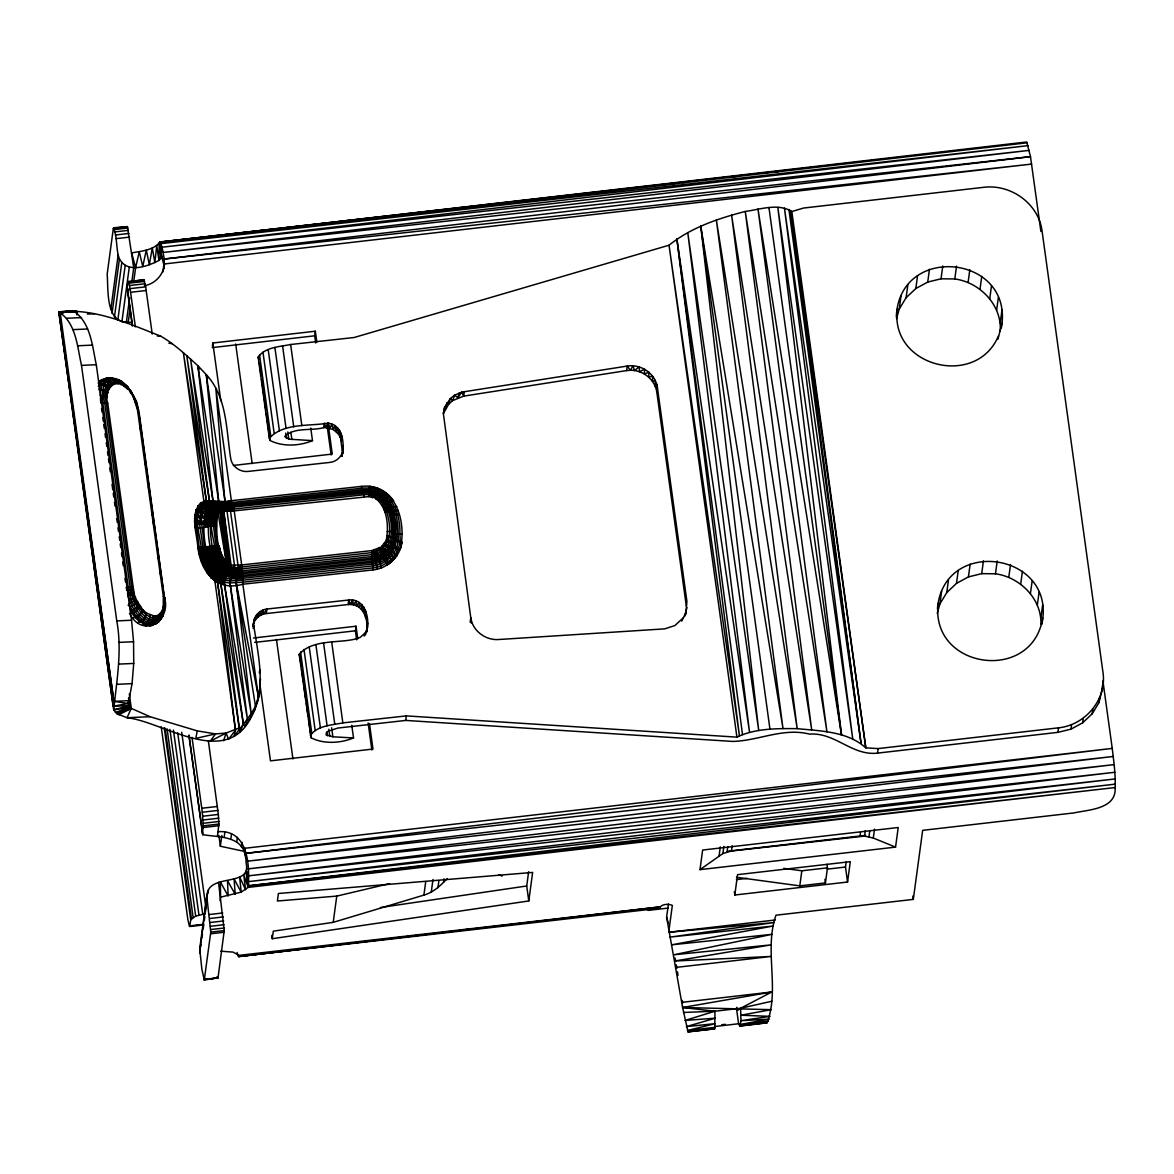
<?xml version="1.0" encoding="UTF-8"?>
<svg xmlns="http://www.w3.org/2000/svg" width="1174" height="1174" viewBox="0 0 1174 1174"><rect width="100%" height="100%" fill="white"/><g stroke="black" fill="none" stroke-linecap="round" stroke-linejoin="round"><path stroke-width="1.5" d="M226.743 509.795C223.735 499.141 206.58 513.566 203.865 501.21L183.379 352.714L206.375 501.004L208.723 504.981L209.955 505.847L231.909 504.072L361.974 489.763C387.816 487.019 399.189 511.952 398.03 534.419C400.466 549.828 387.787 564.709 372.481 565.927L242.416 580.25L230.148 580.925L218.555 579.457L208.869 566.132L204.012 553.908L199.697 524.675L200.167 515.885L202.544 509.619L207.358 505.847L232.936 505.451L233.978 509.061C220.785 507.506 212.494 511.277 215.165 525.923C216.808 540.201 218.496 573.528 241.961 566.925L372.026 552.602C392.659 550.342 391.544 526.73 386.584 511.644C385.263 501.078 374.462 493.403 364.043 494.738L233.978 509.061C219.465 504.365 211.291 510.925 213.477 525.82C215.752 541.61 216.75 577.212 242.299 570.813L372.363 556.491C395.051 553.82 395.741 529.445 389.915 511.864C388.359 499.464 375.695 490.468 363.47 492.023L219.964 507.344L213.595 510.558C207.901 523.472 213.829 538.147 215.502 551.369C219.083 560.145 221.989 572.765 233.787 572.941L234.492 565.34L227.037 511.292C226.186 501.269 211.188 505.803 206.331 510.338C199.345 532.82 206.36 586.78 242.211 575.421L372.275 561.113C396.357 558.31 398.426 532.805 391.999 513.786C390.575 499.728 376.722 489.573 363.015 491.128L220.595 506.17L218.834 502.311L197.878 365.73C186.108 355.091 174.486 344.055 160.633 336.116C128.392 323.525 94.243 307.896 58.803 311.888L113.717 709.874L116.93 713.733L127.027 717.725C162.716 721.555 223.662 767.224 249.857 719.647C267.261 691.002 258.339 656.178 253.745 625.434C252.586 617.392 259.102 609.761 267.07 609.013L348.751 600.017C364.454 598.241 369.722 616.908 367.168 629.205M366.083 491.334C371.101 490.38 377.69 497.512 378.63 488.824L370.162 486.52L369.282 494.812C386.76 501.782 389.21 523.266 386.378 539.673L392.087 544.002L394.611 548.009L397.707 549.931L400.129 549.344C407.026 522.415 395.814 482.499 361.401 486.374L231.337 500.696C221.314 503.235 210.219 498.51 200.783 502.766C189.454 514.755 197.027 533.231 197.834 547.363C200.857 571.635 216.324 592.004 242.857 584.226L372.936 569.918C387.552 568.539 400.437 556.608 401.919 541.816L394.802 539.262L394.567 532.879L393.407 545.118L383.34 557.298L378.864 558.707L242.372 573.748C225.217 580.132 212.993 564.386 210.865 549.241L208.517 546.614C209.427 564.401 223.544 580.22 242.284 574.585L225.54 574.702L222.062 578.474L220.917 584.197L243.4 724.343L245.161 726.354L247.509 719.721L249.857 719.647L251.251 714.188L254.318 710.842L258.383 696.696L242.857 584.226L241.961 566.925L233.978 509.061L223.471 509.677L217.865 511.776L216.265 514.021L217.351 515.768C216.045 531.851 215.957 553.629 229.047 565.413C229.341 574.145 217.278 574.35 217.718 583.155L235.46 730.14L234.169 736.362C244.544 721.379 259.806 707.849 260.026 687.788L257.502 701.245M736.436 1008.07L738.607 1023.757L739.869 1026.105L767.106 1022.759C779.932 988.992 763.892 949.781 775.97 915.206L913.313 899.387L922.661 830.341L1073.843 812.936C1088.826 809.649 1116.621 809.106 1115.124 787.549C1115.682 774.444 1113.759 761.368 1112.233 748.396L1102.914 680.861M225.305 573.132L242.372 573.748C210.674 580.587 209.588 535.08 210.586 515.489C211.041 508.151 218.129 505.319 224.572 506.126C220.14 506.038 213.154 508.034 213.008 501.195L197.878 365.73L206.286 374.653L225.496 504.189L227.228 506.581L232.936 505.451C217.41 505.143 200.739 504.937 205.802 526.95L206.507 516.149L209.192 508.636L211.599 506.919L216.574 505.803L233.406 506.346C217.102 505.642 210.528 508.225 211.584 525.879L202.045 527.801L195.119 527.713C196.087 517.47 196.293 502.986 209.427 501.004L213.169 502.09L231.616 502.531L361.68 488.208C388.477 485.332 401.097 510.866 399.835 534.449C402.418 550.826 388.946 566.631 372.686 567.923L242.622 582.245L230.075 582.95L217.938 581.614L211.599 576.698L205.89 568.524L197.834 547.363L219.2 545.851L220.976 554.157L226.597 562.772L229.488 564.841L223.779 511.174C221.578 498.011 204.76 515.166 200.783 502.766L207.783 507.08L223.706 505.965L222.135 506.698L222.855 506.346C209.324 503.059 199.242 510.191 201.723 524.602C204.496 541.361 203.586 566.059 221.005 575.73L225.54 574.702L217.469 568.627C213.991 570.094 207.827 573.572 211.159 578.019L213.433 578.591L214.974 581.644L235.46 730.14L228.607 739.282L226.083 733.06L215.532 733.911L195.809 738.387L197.261 730.888L150.037 716.712L131.312 708.392L128.832 705.721L128.318 703.505L132.06 683.635L133.733 663.442L133.557 641.738L131.561 620.239L96.297 364.718C92.247 346.359 90.912 323.232 74.255 311.448L58.7 311.888C76.251 322.835 77.279 347.064 81.505 365.363L116.769 620.899C122.316 650.601 116.666 680.656 113.717 709.874L129.815 707.203L128.582 698.104L129.815 707.203L115.375 712.471L131.312 708.392L129.316 693.878M220.081 900.678L220.565 897.156L241.184 892.123L248.14 887.383C249.915 865.678 248.389 829.387 218.026 831.706M220.14 550.327L219.582 548.053L214.182 548.507L210.865 549.241L209.676 552.338C210.762 562.082 216.764 573.059 226.787 575.847L230.295 572.09L231.351 567.101L223.779 511.174C220.36 510.602 214.24 516.663 216.5 518.761L214.945 521.212L209.192 520.229L201.635 521.447L195.985 520.508L194.62 521.417L196.073 524.206L200.138 553.79L220.14 550.327L222.84 558.12L205.89 568.524L207.416 573.147L217.718 583.155L239.804 732.004L243.4 724.343L224.542 584.74L224.616 580.734L226.787 575.847L223.412 576.463L215.517 574.996C211.804 584.946 204.379 563.373 202.31 560.13L210.263 557.107L213.507 558.222L221.534 554.377M163.259 606.958L164.976 604.815L164.639 597.405L163.333 596.48L137.49 409.77L131.943 392.615L125.515 385.248L128.069 387.347L135.083 399.38L137.886 407.627L137.211 408.009L136.8 406.483C139.589 405.235 132.779 394.772 133.777 396.607L133.249 397.399M129.463 613.342C142.861 639.507 172.299 620.283 164.228 596.876L138.796 412.602L137.49 409.77M218.511 882.276L224.249 930.571L218.012 977.781L204.276 980.011L201.855 969.122L199.712 948.783L207.094 894.177C209.911 872.986 251.896 887.471 246.1 862.919C246.173 835.462 221.769 837.678 202.764 834.699L188.897 735.702M199.639 953.068L207.094 894.177M128.069 387.347C108.962 372.173 127.32 384.412 130.652 392.982L132.016 393.451C122.595 373.992 100.245 381.462 106.379 402.858L131.811 587.147C130.519 601.543 156.039 634.65 164.155 608.117L163.259 606.87L163.333 596.48M163.171 271.766L164.257 259.028L162.115 247.2L159.796 242.167C153.354 250.444 141.247 251.031 131.664 252.938L135.612 267.687L133.704 281.789M162.482 613.767L163.788 611.859L164.639 602.908L163.7 602.042L165.064 604.228M164.345 606.136L164.976 604.815M135.612 267.687L139.251 251.764L142.758 266.439L146.31 250.033L149.333 264.722L152.297 247.919L154.865 262.668L156.729 245.571L158.96 260.423L161.322 258.148L159.253 243.165L158.96 260.423C147.337 266.483 127.54 273.791 119.425 258.867C115.874 250.488 117.356 234.36 113.335 228.46L107.186 274.012C108.492 292.121 105.19 325.77 131.737 322.131M211.159 578.019L213.903 573.338L218.848 570.271C221.695 574.086 225.628 567.585 226.729 564.929L217.865 511.776C218.716 508.357 214.108 506.816 211.408 507.197L204.775 513.669L200.871 513.199L196.102 509.986L198.186 509.252C203.146 514.828 211.305 508.298 216.265 514.021M376.296 493.579L369.517 491.73L376.12 493.359L381.961 496.675L386.818 501.753L392.439 499.17L383.971 491.583L380.244 495.854L375.181 492.625L369.605 491.583C378.835 492.801 387.127 498.877 390.443 507.638C393.642 522.841 399.219 541.126 387.449 554.113L372.349 560.262L375.636 560.526L390.795 550.166L394.42 538.705L394.567 532.879M124.488 384.925L124.459 386.466L127.746 389.342L128.392 388.521M227.873 569.683C221.167 563.696 215.693 554.612 216.192 545.484C219.289 553.071 220.917 563.623 228.622 567.702L234.639 567.336C235.636 574.057 227.961 578.004 230.236 584.946L247.509 719.721L224.542 584.74C211.481 575.187 238.542 580.338 242.27 578.356L372.334 564.034C397.443 561.187 400.73 534.742 393.789 514.579C391.925 499.772 376.825 489.074 362.252 490.923L226.318 506.009L225.643 504.6L232.188 505.246L232.643 506.126L226.318 506.009L232.437 505.935L227.228 506.581M259.777 673.128L259.85 669.664L259.263 672.702M366.978 630.541L367.506 622.895L366.67 631.832M222.84 558.12L225.467 561.26L224.982 562.419L221.989 566.029L217.469 568.627L220.565 571.811C239.54 577.96 230.001 569.141 230.236 584.946L251.251 714.188L236.209 582.788L238.205 571.166L238.014 565.252L230.309 509.707L228.783 506.009L223.72 505.965M217.865 511.776C213.683 505.084 204.819 512.069 200.593 505.598L198.113 505.701L200.783 508.621L206.331 510.338C209.295 512.568 214.666 512.51 218.041 514.432L213.595 510.558L213.873 507.285L219.494 505.833M376.106 493.711L374.345 496.206L376.502 499.39L379.921 495.193C394.156 504.145 392.674 523.56 393.76 538.044C392.409 548.684 382.973 557.151 372.437 558.134L242.372 572.457C225.804 576.669 214.416 560.203 214.284 545.528L215.84 548.258M236.165 580.763L237.221 575.011M137.74 622.514L143.067 619.901L146.119 614.824L137.784 602.203L135.524 600.354L133.542 589.832L107.715 403.137C103.782 392.454 113.203 377.059 124.459 386.466C122.169 377.206 107.289 376.047 100.216 380.669L98.19 383.179M98.308 386.51L99.291 383.751L101.067 383.428L104.897 384.089L108.243 386.305L110.605 386.085L110.752 383.223L107.729 380.596L104.09 379.701L100.216 380.669M127.746 389.342L127.452 386.657C114.054 370.573 99.849 386.95 104.706 402.755L130.123 587.029C130.167 600.545 149.626 633.784 163.274 613.782L162.159 610.627L164.624 603.26M368.768 491.642L369.238 486.388L377.147 488.237L383.971 491.583M207.416 573.147L211.496 568.407L222.356 562.17L226.039 566.47L228.915 566.426L229.488 564.841L222.033 511.233L219.964 507.344L216.911 507.96L216.882 512.862M202.398 833.584L203.307 825.85L202.295 812.232L192.022 737.404M204.276 980.011L210.762 932.112L207.02 898.462M217.41 836.299L218.922 824.06L218.349 814.433L208.385 741.058M683.503 1012.458L714.966 1011.225L740.589 1008.275L771.817 991.986L682.608 1007.497L688.037 1031.873L714.761 1028.791L714.966 1011.225L682.608 1007.497L666.612 917.041L668.446 904.024M163.259 606.87L163.993 608.91L158.211 615.352L154.953 623.467L152.048 625.493C140.909 623.145 132.794 614.017 128.744 603.627L135.524 600.354M197.261 730.888L215.532 733.911L210.234 741.205L226.083 733.06L239.276 727.865L220.917 584.197L221.314 580.822L224.616 580.734L221.886 579.061L223.031 576.86L224.85 575.055L227.888 574.981L224.087 573.954M200.593 505.598L200.783 502.766M220.551 505.921L215.312 507.784L215.37 511.541L213.58 516.34L213.477 525.82L216.5 526.201L214.857 521.652L206.096 521.256L203.865 517.851L199.873 517.69L194.928 515.357L196.601 514.344C202.471 518.952 211.672 511.776 216.5 518.761M341.737 436.156L341.135 440.69L341.458 434.644L340.167 437.139L338.42 434.013L339.565 430.271L342.588 453.443C344.364 442.158 342.412 424.856 328.162 423.139C309.334 426.397 283.404 422.699 269.33 438.24L270.049 440.455C282.729 447.045 299.619 445.973 312.489 440.646L310.758 428.04M224.249 575.583L220.624 576.126C212.421 569.082 205.377 558.252 206.727 547.099L210.263 557.107M369.296 491.187L368.768 496.602L372.921 497.629L374.345 496.206M144.402 285.678C155.027 284.02 163.626 274.672 164.477 263.945L1031.608 164.096L164.257 259.028L163.89 266.307L164.257 259.028L1030.493 156.656L1040.898 231.498M366.479 632.39L367.535 626.534M342.485 450.508L343.102 445.988C344.305 454.03 337.73 461.72 329.762 462.424L248.096 471.42C240.039 472.344 231.836 466.504 230.691 458.359C226.127 429.86 227.301 397.355 206.286 374.653L218.702 501.401L221.152 506.581C216.603 507.256 210.043 506.845 209.427 501.004L186.798 355.781L206.375 501.004C207.959 510.411 220.125 501.812 222.033 511.233L227.844 563.946L226.729 564.929L219.729 511.306C210.938 497.468 208.092 519.348 209.574 526.099C206.991 519.304 208.458 508.87 216.016 505.862M259.982 684.031L260.511 678.733M215.767 566.25L216.104 563.52L223.368 558.12M163.274 613.782C164.565 617.7 151.637 627.077 158.739 621.75L160.427 613.518L162.364 613.43L162.408 616.717L158.989 621.501L159.004 619.96L162.394 616.644L164.155 608.117M110.826 309.334L118.207 254.729M112.044 313.473L119.425 258.867M114.436 317.112L121.817 262.521M117.826 319.959L125.207 265.368M121.905 321.779L129.287 267.173M132.369 326.049L127.115 287.909L127.951 282.083L143.8 279.617L145.664 286.838L152.238 334.106M126.337 322.41L129.668 297.756M131.811 281.907L133.719 267.804L127.423 226.611L113.57 227.785M128.23 322.322L130.373 306.458M163.802 265.001L164.257 259.028M163.861 268.553L164.477 263.945M212.406 346.081L212.817 343.013L315.322 331.215L316.819 342.045M203.572 924.951L189.689 926.535L190.731 919.814L164.228 727.675M201.987 937.659L202.471 934.137M203.19 928.854L203.66 925.332M204.379 920.049L204.848 916.527M205.567 911.244L206.037 907.722M206.756 902.439L207.226 898.917M207.945 893.634L208.429 890.112M244.867 851.502L220.36 846.234L221.813 835.55M224.293 836.46L224.924 831.867M230.911 838.397L231.542 833.804M236.752 841.963L237.383 837.37M241.404 846.909L242.02 842.316M244.486 852.838L245.102 848.244L1112.233 748.396L246.261 853.307L245.146 855.098L245.102 848.244M315.703 343.028L314.705 335.808L315.322 331.215M245.615 858.047L246.261 853.307L1113.26 756.467L247.171 861.232L1114.126 764.612L247.89 868.907L1114.786 772.272L248.404 875.848L1115.183 778.934L248.639 881.601L1115.3 784.144L248.609 885.812L246.364 871.71L248.14 887.383L1115.124 787.549L248.609 885.812L246.467 871.167M323.731 427.629L324.347 423.11L325.33 427.541L333.343 429.552L338.42 434.013L337.466 427.674L336.146 431.533L334.795 425.531L333.343 429.552L331.728 424.019L330.202 428.231L328.162 423.139L325.33 427.541L323.731 427.629C311.653 431.151 294.483 426.793 284.695 436.464L288.775 439.149L312.489 440.646M389.636 883.611L336.762 896.1L277.387 901.016L278.399 893.487L532.644 872.429L528.784 900.957L272.28 938.716L273.307 931.173L333.211 922.353L423.902 895.102C433.455 892.431 440.573 885.519 447.265 878.607M253.158 628.472L253.745 625.434L252.821 626.505C253.569 619.711 259.483 614.266 266.19 613.562L348.15 604.537L348.751 600.017L350.483 604.449C362.179 604.522 367.579 617.216 366.904 627.415M356.661 639.83L355.414 630.805L356.03 626.212L253.525 638.01M366.156 613.063L365.54 617.583L365.862 611.551L364.85 614.721L365.393 610.01L363.5 611.918L363.969 607.178L361.548 609.379L361.871 604.566L359.083 607.281L359.2 602.438L356.294 605.755L356.133 600.912L353.374 604.815L352.567 600.046L350.483 604.449L348.15 604.537M333.211 922.353L336.762 896.1M351.774 725.341L353.521 737.947L332.873 736.788L326.093 734.865L326.416 732.517L328.133 731.241L337.921 728.041L405.734 720.425L406.336 715.891L736.92 737.14C755.513 728.188 777.012 728.511 797.19 728.643C820.45 731.035 847.599 731.299 865.81 747.867L878.152 748.586L1058.552 727.821C1085.143 725.136 1106.906 699.675 1103.032 672.775L1041.998 230.515C1038.198 203.351 1010.785 184.039 983.973 187.282L803.559 208.047L791.804 211.555C778.142 202.838 760.062 209.5 745.27 211.452C718.371 218.423 690.943 227.551 669.033 245.219L354.122 337.51L290.638 344.51C279.661 346.77 265.06 347.108 258.133 357.16L269.33 438.24M464.346 391.602L463.73 396.122L452.724 400.569L448.703 404.135L443.508 413.321L444.579 407.393L450.376 398.514L454.587 395.212L461.808 392.131L627.195 366.068C640.931 363.749 655.591 373.625 657.411 387.655L686.922 601.47L685.748 614.56M423.902 895.102L425.736 881.615M431.269 892.093L432.971 879.546M470.172 622.191L470.774 617.671L443.273 412.91M437.946 887.705L438.9 880.705M443.552 882.202L444.007 878.768M528.784 900.957L526.715 885.988L528.638 871.71M443.508 413.321L444.579 407.393L445.562 408.479L446.956 402.667L448.703 404.135L450.376 398.514L452.724 400.569L454.587 395.212L457.816 397.766L461.808 392.131L463.73 396.122L626.593 370.588L627.195 366.068L630.423 370.265C643.014 370.001 655.033 379.569 656.809 392.175L686.306 606.004M657.411 387.655L656.809 392.175L656.618 384.03L655.386 386.73L655.195 380.361L652.495 381.359L652.553 376.091L648.635 377.045L648.973 372.275L644.321 373.919L644.614 369.208L639.507 371.718L639.214 366.904L634.488 370.529L633.035 365.789L630.423 370.265L626.593 370.588M675.886 967.42L771.054 956.458L674.786 961.007L771.113 944.865L673.671 954.8L771.846 934.357L671.733 944.821L773.226 926.007L670.031 937.116L774.209 922.529L668.71 932.273L672.335 905.447C668.975 903.54 661.153 903.863 659.465 908.265L238.498 956.575L237.075 952.466M699.998 869.641L702.639 850.035L898.213 827.509L895.557 847.114L699.998 869.641L722.891 853.527L731.461 851.033L864.534 836.093L873.295 838.045L895.557 847.114M719.09 855.802L720.293 846.894M722.891 853.527L723.859 846.395M727.058 851.913L727.777 846.571M731.461 851.033L732.18 845.691M734.807 895.014L737.551 874.659L850.299 861.672L847.555 882.026L734.807 895.014L734.337 891.682M736.48 877.286L799.788 885.871L801.827 870.8L827.465 867.85L826.966 864.269M896.32 316.965C898.932 242.372 1014.82 254.699 1001.319 328.074M896.554 318.594L899.225 309.07L900.957 296.259M799.788 885.871L825.425 882.921L827.465 867.85M899.225 309.07L906.093 297.741L907.825 284.93M906.093 297.741L915.823 288.525L917.554 275.714M847.555 882.026L845.485 867.043L846.175 861.965M915.823 288.525L927.739 282.068L929.47 269.257M860.028 836.226L860.513 832.659M864.534 836.093L865.253 830.752M927.739 282.068L941.034 278.796L942.766 265.984M405.734 720.425L732.576 741.425C758.419 740.897 782.867 727.41 809.532 734.102C835.242 732.224 852.016 756.041 877.536 753.121L878.152 748.586M868.995 836.695L869.714 831.353M873.295 838.045L874.498 829.138M1000.233 331.141C1002.038 305.152 979.894 282.303 954.8 278.957L956.531 266.131M968.095 282.508L969.827 269.697M980.026 289.23L981.758 276.404M937.424 608.602C943.705 535.359 1057.422 552.661 1041.778 624.509M937.234 613.43L939.904 603.92L941.636 591.094M939.904 603.92L946.772 592.577L948.504 579.765M989.77 298.651L991.502 285.84M946.772 592.577L956.502 583.361L958.233 570.549M996.653 310.141L998.384 297.315M997.973 339.154L1001.965 323.261M1000.233 322.909L1001.965 310.083M956.502 583.361L968.418 576.904L970.15 564.092M968.418 576.904L981.713 573.646L983.445 560.82M1040.912 624.333C1041.881 598.931 1019.957 577.124 995.479 573.793L997.21 560.981M1008.789 577.344L1010.521 564.533M1020.705 584.065L1022.437 571.254M1030.449 593.486L1032.181 580.675M1037.332 604.977L1039.078 592.166M1040.912 617.744L1042.644 604.933M877.536 753.121L1057.95 732.341L1058.552 727.821M1057.95 732.341L1070.981 729.142L1071.598 724.622M1070.981 729.142L1082.663 722.802L1083.279 718.283M1082.663 722.802L1092.202 713.777L1092.818 709.257M1092.202 713.777L1098.937 702.654L1099.554 698.134M1098.937 702.654L1103.032 685.689M351.936 604.566L352.567 600.046M387.948 541.155L384.588 543.063L385.336 545.455C390.017 548.742 389.665 555.317 395.168 557.973L388.976 563.799L381.623 548.948L382.034 546.013L389.298 536.327L393.76 538.044L396.504 541.258L401.816 542.696L400.129 549.344L393.407 545.118M342.588 453.443L343.131 449.642L342.045 456.451M383.34 557.298L387.171 565.017L396.768 555.83L397.707 549.931M214.974 581.644L216.72 576.889L220.081 573.719L221.695 572.971L224.909 575.069L218.907 574.526L218.584 572.472L220.257 571.723L221.695 572.971L217.381 565.604M688.434 1032.019L688.624 1030.933M253.129 624.861L254.787 617.847L255.228 620.019L256.812 614.516L257.561 617.377L259.674 611.83L260.481 615.337L263.167 609.952L263.24 614.178L267.07 609.013L266.19 613.562M139.09 413.718L138.077 407.363L136.932 407.231L136.081 401.875L134.071 398.793M164.639 597.405L164.859 603.113M340.167 437.139L340.974 433.118M385.219 506.772L382.064 504.923L382.607 502.384L386.129 500.77L390.443 507.638L383.722 508.239L385.219 506.772L389.973 506.464L391.852 513.229L390.106 506.963L386.73 501.313L381.961 496.675M217.322 548.097L217.865 545.587L219.127 548.038M341.561 456.187L342.28 453.047M216.955 512.95C216.662 521.08 211.335 514.359 206.507 516.149L205.421 520.845L203.616 522.547L194.62 521.417M206.096 521.256L205.494 523.868L196.073 524.206M227.756 564.621L225.496 569.654L222.414 572.457M369.517 491.921L375.181 492.625L372.921 497.629M738.651 1009.112L738.108 1010.183L736.7 1007.321M739.869 1026.105L740.97 1020.676L740.589 1008.275L771.773 1001.261M365.466 634.929L366.699 629.939L364.101 636.044M220.169 570.652L224.425 567.13L226.597 562.772M684.633 616.453L686.966 607.56M218.863 513.376L219.2 510.367L220.609 511.673L227.844 563.946L231.234 565.222L241.712 564.943L371.776 550.621L385.336 545.455M245.425 856.55L246.261 853.307M326.988 427.6L328.162 423.139M130.652 392.982L130.798 390.869L126.205 385.997M215.781 562.948C209.588 550.899 207.783 536.298 208.488 523.222L215.003 523.56L216.221 522.342L214.945 521.212M203.205 503.617L203.865 501.21L213.169 502.09M146.119 614.824L146.589 613.136L143.287 610.26L138.459 615.66L132.985 618.14M1042.659 618.111C1032.284 683.327 930.527 669.415 938.085 603.788M369.282 494.812L368.768 496.602L234.257 510.881L223.779 511.174L234.257 510.881M457.816 397.766L459.254 392.923M215.341 517.323L216.119 514.344M143.287 610.26L139.148 616.409L135.113 617.465L130.71 611.463L130.314 606.987L128.098 605.153M223.618 740.735L226.083 733.06M372.349 560.262C383.971 559.396 392.087 549.711 394.802 539.262M199.712 948.783L201.048 944.703M137.93 411.252L138.356 409.975M221.886 579.061L221.431 580.338C207.035 577.109 204.071 559.382 199.169 547.627L200.578 554.627L219.567 549.916M377.147 488.252L374.946 493.256M681.756 621.119L685.557 613.239M220.903 563.447L225.364 565.78L225.452 567.482L238.278 569.258L372.231 554.612C393.804 552.308 393.98 527.845 388.389 511.673C386.95 500.124 375.137 491.73 363.749 493.183L220.859 508.474L220.316 510.954L220.859 508.474L217.498 505.891M233.553 573.499L229.59 573.352C218.452 569.493 213.565 556.52 212.289 545.749L214.182 548.507M362.854 491.466L364.322 496.558M110.752 383.223L112.836 384.265L113.966 381.77L112.821 380.171L109.725 378.189L106.247 378.219L99.291 383.751L106.056 386.363L108.874 388.976L106.614 390.839L99.115 388.887L102.343 379.994L107.979 377.94L118.442 380.141L121.025 384.749M207.725 511.879L203.865 517.851M116.93 713.733L131.312 708.392L127.027 717.725L150.037 716.712M161.249 617.715L155.951 623.717L158.739 621.75M100.318 395.932L107.333 397.56L105.983 396.474L107.773 392.747L106.614 390.839M203.616 522.547L206.184 523.663L207.607 526.466L207.725 515.43L211.599 506.919L220.58 506.17L205.876 504.644C189.572 514.638 202.398 539.453 201.546 553.585M163.597 612.784L163.993 608.91M164.433 610.7L162.687 612.813M190.731 919.814L195.676 916.102L205.391 913.724M353.521 737.947C340.651 743.274 323.76 744.345 311.081 737.756L299.165 654.446C312.093 639.39 336.615 643.191 354.181 639.331L360.301 637.335L365.158 632.859M310.347 735.526C317.274 725.488 331.86 725.15 342.852 722.891L406.336 715.891M138.591 606.298L140.396 606.62L135.45 611.786L133.719 612.755L130.71 611.463L138.591 606.298L137.784 602.203L133.205 593.824L134.115 592.386L127.467 593.648C130.784 606.885 140.953 626.564 157.36 622.66L158.695 619.256L158.211 615.352L154.278 616.012L146.589 613.136L144.666 618.581L139.867 621.838L135.113 617.465L133.719 612.755M219.523 507.417L218.819 508.621L219.832 510.015L217.572 509.369M381.374 567.893L377.089 551.384L378.909 548.302L381.623 548.948M998.414 335.955C976.166 388.873 889.29 366.552 897.391 308.953M375.944 493.124C394.435 500.652 395.315 523.692 395.374 540.612C393.906 552.147 383.693 561.304 372.275 562.39L242.196 576.713C236.165 579.78 226.083 573.646 222.062 578.474C208.341 575.774 205.773 558.633 200.842 547.744L203.806 559.499L209.177 570.329L217.997 581.335L224.425 582.744L218.393 579.912M224.029 560.086L222.356 562.17M206.331 510.338L210.806 506.845L217.41 506.522L209.045 506.596L216.075 506.17L210.806 506.845L212.538 506.566M221.475 510.558L219.729 511.306M99.291 383.751L102.343 379.994M278.106 228.666L159.796 242.167L161.645 257.678L159.796 242.167L1026.692 141.981L1030.493 156.656L163.157 252.454L1029.363 150.36L162.115 247.2L1028.321 145.605L161.161 243.605L1027.397 142.758L160.368 241.888M683.004 618.082L674.889 625.551L664.704 628.868L498.554 639.522C485.537 640.476 472.52 630.79 470.774 617.671M376.502 499.39L381.917 496.279L386.73 501.313L390.238 507.462L396.827 506.537M215.517 574.996L218.584 572.472M137.784 602.203L130.314 606.987M205.89 568.524L204.012 567.233L209.691 563.359L212.45 562.17L216.104 563.52M152.048 625.493L155.159 621.941L155.672 616.057L156.641 617.979M387.831 503.118L393.73 500.931L389.372 495.795L384.441 499.126M215.37 511.541L220.213 508.195M145.415 625.83L150.976 624.744L152.356 623.511L154.161 620.019L154.278 616.012M378.894 498.774L379.628 501.885L384.646 498.657M164.962 605.212L163.259 606.518M227.301 506.552L232.79 505.789L227.727 506.214M221.446 509.531L222.972 508.357L226.655 509.457M211.995 505.524L208.723 504.981L207.358 505.847L215.326 505.979M208.708 509.971L213.873 507.285M241.712 564.943L238.219 567.233L241.961 566.925L238.278 568.95L228.064 569.258L224.718 566.763M209.794 509.839L211.702 509.971L215.312 507.784M135.377 402.271L136.287 401.625L135.245 401.713M220.976 554.157L202.735 561.832L201.18 560.658L200.372 554.671L199.096 553.879L200.138 553.79M382.064 504.923L388.11 502.942M220.624 508.122L222.297 507.227L226.098 507.931L225.393 506.786L221.475 506.405L214.196 506.786M118.882 714.775L131.312 708.392M222.033 511.233L223.647 510.426L227.037 511.292M142.538 624.964C147.278 624.245 150.698 619.578 150.023 614.853M135.656 597.331L129.419 599.943M220.668 951.189L233.068 952.099L238.953 955.372L660.037 906.886L238.498 956.575L320.326 946.86M201.18 560.658L202.31 560.13M234.639 567.336L231.205 568.935L225.584 565.398M149.92 626.168L153.838 624.407M215.576 507.197L218.936 506.493M217.483 565.56L223.309 568.392L223.309 570.006L227.316 570.725L238.249 570.593L242.152 568.935L238.278 568.95M217.263 508.225L218.819 508.621L214.094 506.288C206.463 509.311 206.022 519.583 207.607 526.466M230.559 511.189L233.978 509.061M209.427 501.004L190.57 359.083L213.008 501.195L218.834 502.311L209.999 502.824L205.876 504.644L219.934 505.348L231.909 504.072L207.871 503.954L204.687 503.059L209.662 501.9L219.054 503.235L231.616 502.531L232.188 505.246M156.083 623.878L150.976 624.744M234.565 569.361L230.852 570.579L228.064 569.258M220.463 508.533L216.691 508.621M238.102 572.105L242.299 570.813L238.249 570.593M714.966 1011.225L685.044 1020.441L715.289 1018.181L686.408 1026.604L715.348 1023.625L687.465 1030.479L715.127 1027.294M217.806 505.979L213.096 506.684L216.97 505.95M113.717 709.874L128.832 705.721L128.333 702.096L128.832 705.721L113.115 706.22L59.258 312.108L75.019 311.11L68.518 311.638M127.878 595.189L133.205 593.824M210.748 549.271L210.322 546.115L212.509 548.845M211.599 506.919L214.123 506.273M216.031 506.17L211.379 506.405L219.186 506.596M206.184 523.663L208.488 523.222M229.987 508.386L230.251 509.369L229.987 508.386L233.685 507.506L229.605 507.256L228.226 505.847L369.311 491.378M231.337 500.696L225.041 502.134L224.88 501.239L215.825 388.242L231.616 502.531L225.511 504.189L225.217 503.059M225.144 506.537L218.452 506.566L217.704 507.579L214.578 506.86M237.867 573.382L242.372 572.457L233.802 572.941L234.272 571.268L226.406 572.002M398.235 510.499L391.324 510.558M229.15 506.42L233.156 505.642L228.695 505.95L229.825 507.828M237.397 574.717L242.372 573.748M118.427 381.888L120.071 381.579M113.115 706.22L128.318 703.505L113.878 701.362L59.258 312.108L74.534 311.624L60.212 312.504L113.878 701.362L128.67 700.702M219.054 503.235L210.88 504.365M206.741 501.9L208.194 504.38L210.601 503.954M384.265 510.03L390.575 509.78L391.852 513.229M221.314 580.822L217.997 581.335L215.224 580.132M106.247 378.219L112.146 378.864L115.36 383.546L113.966 381.77M380.405 907.517L526.715 885.988M71.585 311.741L76.486 311.066L76.985 314.691L76.486 311.066L67.549 311.741M220.052 576.816L225.848 577.168L220.052 576.816C209.53 570.902 206.829 558.076 202.75 547.686L203.205 553.262M229.047 565.413L226.244 566.073L226.112 564.283L224.234 563.623L220.257 554.554L217.865 545.587M323.965 946.435L340.343 944.498M343.967 944.057L349.426 943.412M353.066 942.986L360.345 942.12M363.969 941.68L369.428 941.034M373.068 940.609L380.347 939.743M383.986 939.303L389.43 938.657M394.89 938.011L400.349 937.366M403.988 936.94L409.433 936.294M414.892 935.634L420.351 934.988M425.81 934.343L429.435 933.917M434.894 933.271L438.533 932.831M445.812 931.965L449.437 931.54M465.814 929.588L469.453 929.162M485.816 927.225L489.455 926.785M110.532 378.101C102.476 379.099 100.45 388.799 100.318 395.521L105.983 396.474M113.922 228.167L127.423 226.611M113.335 228.46L118.398 227.873M114.362 229.576L127.863 228.02M114.891 231.909L128.392 230.353M115.434 235.005L128.935 233.465M115.991 238.674L129.478 237.119M128.171 281.408L144.153 279.999M127.951 282.083L131.429 281.687M136.624 281.085L141.834 280.483M128.524 281.789L128.979 283.198L144.607 281.408M128.979 283.198L129.492 285.531L145.121 283.741M129.492 285.531L130.05 288.643L145.664 286.838M130.05 288.643L130.593 292.297L146.222 290.506M212.201 347.607L314.705 335.808M233.377 465.447L332.271 454.059L328.544 426.954M116.754 383.59L113.863 378.909C102.226 378.718 101.463 394.376 102.798 402.814L128.215 587.088L128.714 590.067L133.542 589.832M254.699 642.398L355.414 630.805M201.796 808.255L217.41 806.465M202.295 812.232L217.924 810.427M202.72 816.238L218.349 814.433M203.058 820.01L218.672 818.205M203.249 823.282L218.863 821.492M203.307 825.85L218.922 824.06M203.219 827.523L218.834 825.718M727.675 851.223L865.561 835.36M209.236 914.531L222.737 912.976M209.75 918.494L223.251 916.938M210.175 922.5L223.676 920.944M189.924 925.875L203.806 924.276M161.205 726.706L187.825 919.315L189.337 926.154L192.815 925.758M196.278 925.361L203.219 924.554M210.498 926.271L223.999 924.716M210.704 929.559L224.205 928.003M210.762 932.112L224.249 930.571M210.66 933.785L224.161 932.244M736.377 879.62L747.28 878.357M827.303 869.142L845.485 867.043M648.077 910.393L668.123 908.074M204.511 979.336L218.012 977.781M203.924 979.63L214.05 978.456M668.71 932.273L775.31 919.99M681.727 1002.361L771.817 991.986M721.687 1024.741L725.327 1024.315M714.687 1026.516L738.607 1023.757M768.412 1021.16L740.75 1024.344L769.293 1019.135L740.97 1020.676L770.085 1016.361L740.926 1015.231L771.186 1009.669L682.608 1007.497M753.473 1023.464L757.039 1023.053M688.037 1031.873L714.761 1028.791M740.383 1025.841L767.106 1022.759M281.745 228.255L298.137 226.377M301.777 225.966L309.055 225.144M312.695 224.718L318.154 224.102M321.793 223.691L329.072 222.855M332.712 222.444L349.104 220.565M352.743 220.154L360.022 219.318M363.661 218.907L380.038 217.043M383.678 216.632L390.957 215.796M394.596 215.385L400.07 214.754M403.709 214.343L410.988 213.507M414.627 213.096L420.087 212.479M425.546 211.848L431.005 211.232M434.644 210.806L440.103 210.19M445.577 209.559L451.036 208.943M456.495 208.326L461.954 207.695M465.594 207.284L471.053 206.653M476.512 206.037L481.971 205.421M487.43 204.79L492.889 204.173M496.543 203.748L502.002 203.131M507.462 202.5L512.921 201.884M518.38 201.268L523.839 200.637M527.478 200.226L532.937 199.595M538.396 198.978L543.856 198.347M549.329 197.731L552.969 197.32M558.428 196.689L562.067 196.278M569.346 195.442L572.985 195.031M580.264 194.209L583.904 193.783M589.363 193.167L593.002 192.756M600.296 191.92L603.935 191.509M611.214 190.672L614.853 190.261M620.312 189.63L623.952 189.219M631.23 188.383L634.87 187.972M640.329 187.356L645.803 186.725M651.262 186.108L654.901 185.683M662.18 184.861L665.819 184.45M671.279 183.819L674.918 183.408M682.197 182.572L685.836 182.161M702.228 180.297L705.868 179.871M733.163 176.76L736.802 176.349M764.113 173.238L767.752 172.813M775.031 171.991L778.67 171.565M237.852 505.348L245.087 504.556M248.697 504.145L275.787 501.166M279.412 500.77L286.632 499.977M290.242 499.581L297.477 498.774M301.087 498.378L308.307 497.585M311.917 497.189L319.152 496.397M322.762 496L329.982 495.208M333.607 494.797L340.827 494.005M344.437 493.608L351.672 492.816M355.282 492.42L362.502 491.627L361.401 486.374M239.878 505.334L245.293 504.732M250.708 504.145L256.123 503.543M259.748 503.147L265.163 502.545M270.578 501.958L276.007 501.357M281.422 500.755L286.838 500.168M292.253 499.566L297.682 498.965M303.097 498.378L308.513 497.776M313.942 497.174L319.357 496.587M324.772 495.986L330.188 495.384M335.617 494.797L341.032 494.195M346.447 493.594L351.877 493.007M357.292 492.405L362.707 491.803M382.005 497.072L386.231 493.139L389.357 495.795M210.938 506.302L209.955 505.847L219.685 506.596M232.79 505.789L226.318 506.009M63.645 312.02L58.803 311.888L69.809 389.827M63.968 312.02L60.388 312.284L63.425 312.886M384.617 511.791L389.915 511.864L392.659 514.241L399.101 514.652M387.332 531.44L392.63 531.514L395.374 533.906L401.802 534.302M226.817 506.508L232.643 506.126M227.008 563.99L227.844 563.946M226.406 568.26L228.49 568.143M208.136 504.38L211.379 504.952M60.212 312.504L75.019 311.844M87.36 314.074L94.448 313.766M66.742 318.242L81.549 317.596M72.773 329.645L87.58 328.984M77.836 345.772L92.629 345.112M81.505 365.363L96.297 364.718M116.769 620.899L131.561 620.239M118.765 642.398L133.557 641.738M118.926 664.102L133.733 663.442M117.253 684.295L132.06 683.635M58.803 311.888L74.285 311.227L58.7 311.888M207.094 502.824L219.934 505.348M223.647 510.426L221.079 509.604M222.546 577.579L214.343 576.625M98.91 389.841L102.886 390.106L107.773 392.747M941.034 278.796L954.8 278.957M981.713 573.646L995.479 573.793M214.71 506.111L218.393 506.185L215.825 505.906M157.228 336.013L160.633 336.116M224.131 571.18L221.974 571.034L222.062 569.478L219.068 567.967M213.521 578.327L221.813 579.046L219.142 578.224M222.429 569.185L222.972 570.3L227.066 571.107M102.608 381.154L106.335 381.961L110.605 386.085M105.513 378.776L109.065 379.73L112.836 384.265M221.035 570.182L221.152 571.533L226.127 572.325L224.439 570.887M168.895 343.219L172.358 343.659M783.748 868.349L801.827 870.8M379.628 501.885L382.607 502.384M107.715 403.137L100.788 403.034L100.436 397.707M133.132 587.411L126.22 587.308L126.733 590.405M220.961 582.275L217.938 581.614L220.917 584.197M211.702 509.971L213.595 510.558M222.752 574.394L220.081 573.719L218.848 570.271M130.461 391.793L133.821 395.99M228.328 574.702L224.601 573.66L223.192 571.958M225.54 574.702L220.903 573.294L220.257 571.723M137.505 617.509L139.867 621.838L147.542 625.14L151.74 621.53L152.899 615.719M118.251 380.904L113.629 379.437L118.442 380.141M389.298 536.327L387.361 535.711L394.464 538.338M378.864 558.707L377.661 558.31L375.475 549.828L377.089 551.384M225.496 569.654L223.632 568.055M214.857 521.652L216.221 522.342M386.378 539.673L393.07 543.958M137.901 412.206L139.207 413.131L164.507 597.992L164.111 602.174M499.067 874.659L502.061 876.156M118.31 380.64L110.62 377.911L115.566 379.275L118.148 383.898M222.62 577.593L225.1 578.826L219.465 577.681L216.97 573.587M219.245 564.606L224.425 567.13L224.439 568.818L226.156 568.671L227.316 570.725M764.171 1022.231L765.668 1023.126M134.878 398.764L131.4 392.057M206.507 516.149L204.775 513.669M127.115 287.982L128.861 290.007M226.435 563.403L223.5 560.864M396.768 555.83L390.795 550.166M384.588 543.063L390.546 548.742M158.211 615.352L159.855 616.526M220.565 571.811L223.471 574.042M392.454 560.923L387.449 554.113M141.805 621.266L144.666 624.274M382.034 546.013L386.936 552.91M217.777 978.456L216.985 976.665M216.207 514.417L217.351 515.768M229.488 564.841L231.351 567.101M217.894 509.707L219.626 512.378M161.895 257.429L163.612 263.768M713.587 1028.057L714.247 1029.055M213.492 523.237L215.165 525.923L215.003 523.56M378.909 548.302L382.519 556.153M211.892 523.09L213.477 525.82L211.584 525.879L210.19 523.076M131.15 393.041L132.53 395.506M197.878 365.73L199.58 368.915M206.286 374.653L207.871 377.955M140.396 606.62L142.215 611.228M160.427 613.518L160.97 618.845C144.637 629.602 130.563 603.92 128.714 590.067M215.957 507.388L216.31 508.342M390.106 506.963L391.221 510.162M258.133 357.16L258.867 359.376M299.165 654.446L299.884 656.677M136.008 401.581L137.49 406.16M206.331 552.528L204.76 547.466L204.848 552.895M666.612 917.041L668.344 923.38M217.469 568.627L217.968 570.491M377.25 569.155L375.636 560.526M108.243 386.305L108.874 388.976M202.735 561.832L204.012 567.233M373.611 550.327L375.034 559.015M137.74 407.231L138.591 410.739M218.408 509.325L218.731 510.734M212.45 562.17L211.525 552.484M194.928 515.357L195.985 520.508M236.223 582.788L258.383 696.696M230.309 509.707L230.456 510.441M682.255 1000.424L682.681 1002.831M675.138 958.043L675.71 961.403M676.297 964.837L676.884 968.33M677.471 971.823L678.044 975.315M736.92 737.14L669.033 245.219L739.429 735.849L676.899 239.1L749.555 732.415L687.773 232.599L758.712 730.551L700.79 226.274L782.985 728.496L716.36 220.037L797.19 728.643L731.593 215.047L811.674 729.685L745.27 211.452L826.936 731.813L757.978 208.957L841.523 735.1L777.834 207.416L852.735 738.93L784.437 208.106L861.041 743.318L790.616 210.469L865.81 747.867L791.804 211.555M236.4 584.769L255.389 705.838M70.323 393.451L72.113 406.145M72.627 409.77L75.694 431.518M76.207 435.143L77.998 447.837M78.511 451.462L79.289 456.891M79.803 460.516L80.302 464.141M81.079 469.585L81.593 473.21M82.107 476.835L82.87 482.265M83.383 485.889L83.897 489.514M84.411 493.139L85.174 498.583M85.687 502.208L86.201 505.833M86.964 511.277L87.478 514.902M88.241 520.331L88.754 523.956M89.268 527.581L89.782 531.206M90.545 536.65L91.058 540.275M92.849 552.954L93.362 556.579M912.858 896.056L913.313 899.387M824.926 879.355L825.425 882.921M356.03 626.212L357.776 638.847M369.487 723.756L372.98 749.056L270.475 760.855L260.012 684.985M327.164 426.133L331.156 455.042M368.122 722.935L371.865 750.039M290.638 344.51L301.835 425.59M331.67 641.796L342.852 722.891M282.552 345.714L293.735 426.793M323.569 643L334.751 724.094M290.858 432.281L291.856 439.502M331.64 727.777L332.873 736.788M287.777 431.929L288.775 439.149M328.793 729.23L329.791 736.436M274.892 347.46L286.074 428.539M315.909 644.761L327.106 725.84M285.708 433.089L286.456 438.489M326.974 732.18L327.473 735.79M268.2 349.647L279.397 430.726M309.232 646.933L320.414 728.027M262.961 352.097L274.144 433.177M303.993 649.398L315.175 730.477M259.527 354.665L270.71 435.745M300.544 651.966L311.741 733.046M259.366 362.971L261.098 375.592M261.597 379.187L265.823 409.829M266.322 413.424L270.049 440.455M300.133 658.467L301.131 665.687M301.63 669.283L303.376 681.903M303.861 685.499L305.856 699.909M306.355 703.519L308.087 716.125M308.586 719.735L311.081 737.756M235.68 343.997L252.175 463.598M276.433 639.375L292.942 758.976M212.817 343.013L220.8 400.818M271.825 935.385L272.28 938.716M246.496 870.55L248.609 885.812M159.253 243.165L161.322 258.148M246.07 872.399L248.14 887.383L243.722 874.674L245.615 889.775L239.628 876.919L241.184 892.123L234.096 878.974L235.196 894.25L227.521 880.691L228.138 895.967L220.374 881.938L220.565 897.156M218.863 835.345L220.36 846.234M130.593 292.297L135.362 326.812M127.482 289.098L132.471 325.345M188.999 734.997L202.764 834.699M140.19 426.998L140.689 430.609M144.93 461.323L145.429 464.933M148.423 486.608L148.922 490.233M149.67 495.648L150.169 499.258M151.916 511.908L152.415 515.518M153.163 520.933L153.662 524.558M157.903 555.273L158.402 558.883M160.134 571.533L160.633 575.143M181.706 732.253L205.978 908.089M177.714 732.87L202.72 914.135M173.444 730.125L198.949 915.016M169.907 729.406L195.676 916.102M167.09 728.805L193.108 917.32M165.152 728.262L191.421 918.582M101.536 408.449L102.035 412.074M102.784 417.489L103.283 421.099M103.782 424.709L104.281 428.334M105.029 433.749L105.528 437.359M106.276 442.774L106.775 446.399M107.524 451.814L108.023 455.424M108.522 459.034L109.021 462.659M109.769 468.074L110.268 471.684M112.014 484.334L112.748 489.749M113.247 493.359L113.746 496.984M114.494 502.399L114.993 506.009M116.74 518.659L117.239 522.269M117.987 527.698L118.486 531.308M119.234 536.723L119.733 540.333M120.232 543.958L120.731 547.568M121.48 552.983L121.979 556.593M122.727 562.023L123.226 565.633M124.972 578.283L125.471 581.893M768.97 207.637L841.523 735.1M700.79 226.274L769.953 729.171M238.953 955.372L239.07 956.311M788.943 209.5L861.041 743.318M676.899 239.1L742.511 734.572M159.796 242.167L161.792 257.502M371.776 550.621L372.936 569.918M213.507 558.222L214.152 563.564M196.102 509.986L196.601 514.344M234.492 565.34L234.639 567.218M162.159 610.627L162.364 613.43M471.244 620.136L471.434 623.262M208.517 546.614L208.664 551.883M198.113 505.701L198.186 509.252M1102.43 685.381L1102.43 690.224"/></g></svg>
